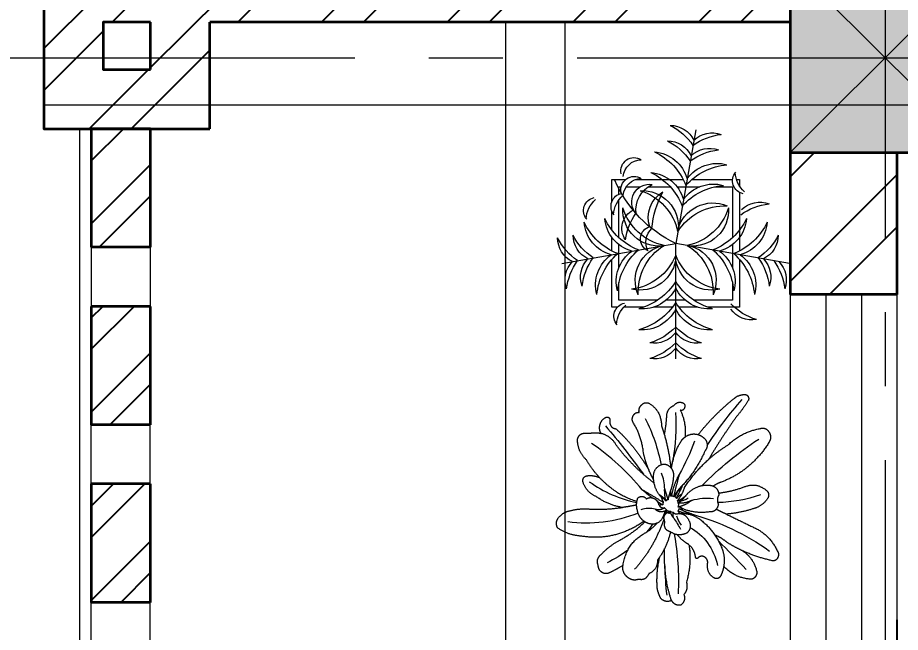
# Model space of a CAD drawing. Header units: inches. Extents: x 17146 to 31738, y -8920 to -2452.
# Drawn here: x 24514.4 to 24588.9, y -5078 to -5026.1 of the extents above; entities that cross this region are included whole.
import ezdxf

# ---------------------------------------------------------------- set-up
doc = ezdxf.new("R2010")
doc.units = ezdxf.units.IN
doc.header["$LTSCALE"] = 25
doc.header["$MEASUREMENT"] = 0
doc.header["$PDMODE"] = 3
doc.linetypes.add('CENTER', pattern=[2, 1.25, -0.25, 0.25, -0.25])
doc.layers.get('Defpoints').update_dxf_attribs({"color": 251})
doc.layers.add('A-HATCH', color=7, linetype='Continuous')
for name, color, linetype, lineweight in [('A_Grid Name', 216, 'Continuous', 5), ('Center line', 252, 'CENTER', 20), ('Column', 130, 'Continuous', 35), ('Dim-external', 151, 'Continuous', 9), ('Dim-internal', 150, 'Continuous', 9), ('Door-window', 40, 'Continuous', 15), ('Elevation3', 74, 'Continuous', 13), ('Hatch', 253, 'Continuous', 13), ('plants', 105, 'Continuous', 18), ('sill', 30, 'Continuous', 20), ('Wall-Section', 6, 'Continuous', 35)]:
    doc.layers.add(name, color=color, linetype=linetype, lineweight=lineweight)
doc.styles.add('int text 1in-8ft', font='trebuc.ttf', dxfattribs={"height": 7})
doc.dimstyles.new('dim 1in-8ft', dxfattribs={"dimtxt": 7, "dimasz": 2, "dimexe": 6, "dimexo": 6, "dimgap": 1, "dimtad": 1, "dimdec": 0, "dimzin": 0, "dimdsep": 46, "dimlunit": 4, "dimtxsty": 'int text 1in-8ft', "dimblk": 'DOT', "dimcen": 4, "dimdle": 6, "dimclrt": 7, "dimadec": 0, "dimazin": 0, "dimtfac": 1, "dimtdec": 0, "dimtofl": 0, "dimtmove": 0, "dimatfit": 3, "dimfxl": 6, "dimfxlon": 1, "dimtolj": 1, "dimtzin": 0, "dimarcsym": 0})
doc.dimstyles.new('dim 1in-8ft c-c', dxfattribs={"dimtxt": 7, "dimasz": 2, "dimexe": 6, "dimexo": 6, "dimgap": 1, "dimtad": 1, "dimdec": 0, "dimzin": 0, "dimdsep": 46, "dimlunit": 4, "dimtxsty": 'int text 1in-8ft', "dimblk": 'DOT', "dimcen": 4, "dimdle": 6, "dimclrt": 7, "dimadec": 0, "dimazin": 0, "dimtfac": 1, "dimtdec": 0, "dimtofl": 0, "dimtmove": 0, "dimatfit": 3, "dimfxl": 6, "dimfxlon": 1, "dimtolj": 1, "dimtzin": 0, "dimarcsym": 0})

# ---------------------------------------------------------------- blocks, each defined once
blk = doc.blocks.new('col')
at = {"layer": 'Hatch'}
h = blk.add_hatch(color=256, dxfattribs=at)
h.dxf.hatch_style = 1
h.paths.add_polyline_path([(-8, -8), (8, -8), (8, 8), (-8, 8)])
at = {"layer": 'Column'}
blk.add_lwpolyline([(-8, -8), (8, -8), (8, 8), (-8, 8)], close=True, dxfattribs=at)
at = {"layer": 'Dim-external'}
for p, q in [((-8, 8), (8, -8)), ((8, 8), (-8, -8))]:
    blk.add_line(p, q, dxfattribs=at)
blk = doc.blocks.new('gridd')
at = {"layer": 'Dim-external'}
blk.add_blockref('col', (2, 0), dxfattribs=at)
blk = doc.blocks.new('F2')
at = {"color": 0}
for p in [(0, 1.1629), (-1.1452, 0.2019), (1.1452, 0.2019), (0.2019, -1.1452)]:
    blk.add_line(p, (0, 0), dxfattribs=at)
for points in [[(-0.5859, 0.6429), (-0.6429, 0.6429), (-0.6429, 0.1622)], [(-0.3191, 0.6429), (-0.5209, 0.6429)], [(-0.0337, 0.6429), (-0.2219, 0.6429)], [(0.2219, 0.6429), (0.0337, 0.6429)], [(0.6429, 0.1622), (0.6429, 0.6429), (0.3191, 0.6429)], [(-0.1801, 0.5714), (-0.5714, 0.5714), (-0.5714, 0.395)], [(0.0943, 0.5714), (-0.0943, 0.5714)], [(0.5714, 0.395), (0.5714, 0.5714), (0.1801, 0.5714)], [(-0.5714, 0.243), (-0.5714, 0.0125)], [(0.5714, 0.0125), (0.5714, 0.243)], [(-0.6429, 0.0764), (-0.6429, -0.061)], [(0.6429, -0.5141), (0.6429, 0.0764)], [(-0.5714, -0.0562), (-0.5714, -0.4388)], [(0.395, -0.5714), (0.5714, -0.5714), (0.5714, -0.0562)], [(-0.6429, -0.1344), (-0.6429, -0.327)], [(-0.6429, -0.4199), (-0.6429, -0.6429), (-0.5053, -0.6429)], [(-0.5714, -0.4958), (-0.5714, -0.5714), (-0.5481, -0.5714)], [(-0.497, -0.5714), (-0.3545, -0.5714)], [(-0.2749, -0.5714), (-0.0562, -0.5714)], [(0.0125, -0.5714), (0.243, -0.5714)], [(0.613, -0.6429), (0.6429, -0.6429), (0.6429, -0.5809)], [(-0.4054, -0.6429), (0.0764, -0.6429)], [(0.1622, -0.6429), (0.5736, -0.6429)]]:
    blk.add_lwpolyline(points)
for centre, radius, start, end in [((-0.2163, 0.897), 0.2684, 36.28997, 99.62433), ((-0.434, 0.5827), 0.6041, 44.07628, 73.37936), ((0.2163, 0.897), 0.2684, 80.37567, 143.71003), ((0.434, 0.5827), 0.6041, 106.62064, 135.92372), ((-0.2163, 0.7383), 0.2684, 36.28997, 99.62433), ((-0.434, 0.4241), 0.6041, 44.07628, 73.37936), ((0.2163, 0.7383), 0.2684, 80.37567, 143.71003), ((0.434, 0.4241), 0.6041, 106.62064, 135.92372), ((-0.4883, 0.7343), 0.1338, 139.742, 258.74753), ((-0.3071, 0.8401), 0.2909, 184.61802, 228.21064), ((-0.3362, 0.5007), 0.3717, 25.24891, 95.39371), ((-0.5321, 0.2687), 0.6232, 31.37119, 75.03657), ((0.3362, 0.5007), 0.3717, 84.60629, 154.75109), ((0.5321, 0.2687), 0.6232, 104.96343, 148.62881), ((0.7702, 0.5035), 0.2684, 80.37567, 143.71003), ((0.9879, 0.1892), 0.6041, 106.62064, 135.92372), ((-0.3362, 0.2891), 0.3717, 25.24891, 95.39371), ((-0.5321, 0.0572), 0.6232, 31.37119, 75.03657), ((0.3362, 0.2891), 0.3717, 84.60629, 154.75109), ((0.5321, 0.0572), 0.6232, 104.96343, 148.62881), ((-0.8458, 0.3688), 0.2684, 160.37567, 223.71003), ((-0.4985, 0.5286), 0.6041, 186.62064, 215.92372), ((-0.4347, 0.4181), 0.3717, 164.60629, 234.75109), ((-0.1723, 0.5706), 0.6232, 184.96343, 228.6288), ((-0.2264, 0.3813), 0.3717, 164.60629, 234.75109), ((0.0361, 0.5339), 0.6232, 184.96343, 228.6288), ((-0.359, 0.1088), 0.3624, 3.42594, 103.63458), ((-0.5095, -0.0834), 0.5482, 21.66646, 83.18779), ((-0.0448, 0.3725), 0.3624, 156.36542, 256.57406), ((0.1706, 0.4873), 0.5482, 176.81221, 238.33354), ((0.359, 0.1088), 0.3624, 76.36542, 176.57406), ((0.5095, -0.0834), 0.5482, 96.81221, 158.33354), ((-0.1706, 0.4873), 0.5482, 301.66646, 3.18779), ((0.0448, 0.3725), 0.3624, 283.42594, 23.63458), ((-0.0361, 0.5339), 0.6232, 311.3712, 355.03657), ((0.2264, 0.3813), 0.3717, 305.24891, 15.39371), ((0.1723, 0.5706), 0.6232, 311.3712, 355.03657), ((0.4347, 0.4181), 0.3717, 305.24891, 15.39371), ((0.4985, 0.5286), 0.6041, 324.07628, 353.37936), ((0.8458, 0.3688), 0.2684, 316.28997, 19.62433), ((-0.6896, 0.3413), 0.2684, 160.37567, 223.71003), ((-0.3423, 0.5011), 0.6041, 186.62064, 215.92372), ((0.3423, 0.5011), 0.6041, 324.07628, 353.37936), ((0.6896, 0.3413), 0.2684, 316.28997, 19.62433), ((-0.9209, -0.0573), 0.2684, 116.28997, 179.62433), ((-0.6492, -0.3262), 0.6041, 124.07628, 153.37936), ((-0.7647, -0.0848), 0.2684, 116.28997, 179.62433), ((-0.493, -0.3538), 0.6041, 124.07628, 153.37936), ((-0.5515, -0.2442), 0.3717, 105.24891, 175.39372), ((-0.357, -0.4773), 0.6232, 111.3712, 155.03657), ((0.357, -0.4773), 0.6232, 24.96343, 68.6288), ((0.5515, -0.2442), 0.3717, 4.60628, 74.75109), ((0.493, -0.3538), 0.6041, 26.62064, 55.92372), ((0.7647, -0.0848), 0.2684, 0.37567, 63.71003), ((-0.3431, -0.2809), 0.3717, 105.24891, 175.39372), ((-0.1487, -0.5141), 0.6232, 111.3712, 155.03657), ((0.5404, -1.1341), 1.2563, 115.47721, 156.6585), ((-0.1695, -0.3347), 0.3624, 83.42594, 183.63458), ((-0.0063, -0.5162), 0.5482, 101.66646, 163.18779), ((-0.2239, -0.0436), 0.1309, 114.22575, 255.12788), ((-0.1198, -0.0137), 0.1814, 150.43977, 228.66943), ((0.0063, -0.5162), 0.5482, 16.81221, 78.33354), ((0.1695, -0.3347), 0.3624, 356.36542, 96.57406), ((0.1487, -0.5141), 0.6232, 24.96343, 68.6288), ((0.3431, -0.2809), 0.3717, 4.60628, 74.75109), ((-0.34, -0.1531), 0.2021, 144.98654, 244.40339), ((0.0708, 0.0396), 0.5814, 187.57587, 215.89417), ((-0.5162, -0.0063), 0.5482, 286.81221, 348.33354), ((-0.3347, -0.1695), 0.3624, 266.36542, 6.57406), ((0.0256, -0.2616), 0.3012, 161.44767, 239.36723), ((0.7384, -0.0575), 0.9823, 185.40074, 208.13904), ((0.3725, -0.0448), 0.3624, 193.42594, 293.63458), ((0.4873, 0.1706), 0.5482, 211.66646, 273.18779), ((-0.7943, -0.3297), 0.1338, 139.742, 258.74753), ((-0.6132, -0.2239), 0.2909, 184.61802, 228.21064), ((-0.5174, -0.3734), 0.1338, 139.742, 258.74753), ((-0.3363, -0.2676), 0.2909, 184.61802, 228.21064), ((-0.2651, -0.4174), 0.1781, 138.87442, 278.97626), ((-0.1104, -0.3319), 0.2906, 173.75364, 244.09705), ((1.0096, 0.2011), 0.6041, 234.07628, 263.37936), ((0.8498, -0.1462), 0.2684, 226.28997, 289.62433), ((-0.5141, -0.1487), 0.6232, 294.96343, 338.62881), ((-0.2809, -0.3431), 0.3717, 274.60628, 344.75109), ((0.5339, 0.0361), 0.6232, 221.3712, 265.03657), ((0.3813, -0.2264), 0.3717, 215.24891, 285.39371), ((-0.4188, -0.5424), 0.1326, 167.05774, 302.85325), ((-0.3425, -0.4677), 0.1862, 185.18449, 268.65396), ((0.7069, -0.6316), 0.1338, 101.25247, 220.258), ((0.8881, -0.7374), 0.2909, 131.78936, 175.38198), ((-0.4773, -0.357), 0.6232, 294.96343, 338.62881), ((0.5706, -0.1723), 0.6232, 221.3712, 265.03657), ((-0.4188, -0.7319), 0.1326, 167.05774, 302.85325), ((-0.3425, -0.6571), 0.1862, 185.18449, 268.65396), ((-0.2442, -0.5515), 0.3717, 274.60628, 344.75109), ((0.4181, -0.4347), 0.3717, 215.24891, 285.39371), ((-0.3538, -0.493), 0.6041, 296.62064, 325.92372), ((-0.0848, -0.7647), 0.2684, 270.37567, 333.71003), ((0.5011, -0.3423), 0.6041, 234.07628, 263.37936), ((0.3413, -0.6896), 0.2684, 226.28997, 289.62433), ((-0.3262, -0.6492), 0.6041, 296.62064, 325.92372), ((-0.0573, -0.9209), 0.2684, 270.37567, 333.71003), ((0.5286, -0.4985), 0.6041, 234.07628, 263.37936), ((0.3688, -0.8458), 0.2684, 226.28997, 289.62433)]:
    blk.add_arc(centre, radius, start, end, dxfattribs=at)
blk = doc.blocks.new('grid')
at = {"layer": 'Center line'}
for p, q in [((1, 115), (1, -388.735)), ((-175, -1), (774, -1))]:
    blk.add_line(p, q, dxfattribs=at)
blk = doc.blocks.new('Dracaena deremensis_38')
at = {"layer": 'plants'}
for points, degree in [([(0.2343, 0.6164), (0.2582, 0.6401), (0.2916, 0.644)], 2), ([(0.2916, 0.644), (0.3028, 0.645), (0.3102, 0.6365)], 2), ([(0.3102, 0.6365), (0.3175, 0.628), (0.3148, 0.617)], 2), ([(0.0656, 0.4057), (0.1376, 0.5209), (0.2343, 0.6164)], 2), ([(0.2779, 0.6163), (0.2195, 0.5351), (0.1685, 0.4489), (0.1254, 0.3586)], 3), ([(0.3148, 0.617), (0.2922, 0.5684), (0.2616, 0.5243)], 2), ([(-0.0992, 0.529), (-0.0827, 0.5564), (-0.0514, 0.5502)], 2), ([(-0.0514, 0.5502), (-0.034, 0.5455), (-0.037, 0.5278)], 2), ([(-0.2881, 0.4663), (-0.2956, 0.4884), (-0.2805, 0.5062)], 2), ([(-0.2805, 0.5062), (-0.2654, 0.524), (-0.2424, 0.5202)], 2), ([(-0.2424, 0.5202), (-0.1657, 0.4951), (-0.148, 0.4163)], 2), ([(-0.1285, 0.4676), (-0.1362, 0.509), (-0.0992, 0.529)], 2), ([(-0.0831, 0.4962), (-0.0625, 0.416), (-0.0521, 0.3337), (-0.0519, 0.2509)], 3), ([(-0.037, 0.5278), (-0.0401, 0.51), (-0.0581, 0.5114)], 2), ([(-0.0581, 0.5114), (-0.0123, 0.4547), (-0.0056, 0.383)], 2), ([(0.2616, 0.5243), (0.2001, 0.4102), (0.1477, 0.2917)], 2), ([(0.2423, 0.3787), (0.3095, 0.4577), (0.4086, 0.488)], 2), ([(0.4086, 0.488), (0.4383, 0.5012), (0.4613, 0.4783)], 2), ([(-0.3124, 0.4115), (-0.3253, 0.4276), (-0.3169, 0.4464)], 2), ([(-0.3169, 0.4464), (-0.3086, 0.4651), (-0.2881, 0.4663)], 2), ([(-0.1243, 0.3765), (-0.1227, 0.4222), (-0.1285, 0.4676)], 2), ([(0.4613, 0.4783), (0.4843, 0.4553), (0.471, 0.4256)], 2), ([(-0.4952, 0.3767), (-0.4902, 0.4035), (-0.4659, 0.4156)], 2), ([(-0.4659, 0.4156), (-0.4578, 0.4184), (-0.4509, 0.4132)], 2), ([(-0.4509, 0.4132), (-0.4441, 0.4081), (-0.4444, 0.3995)], 2), ([(-0.4444, 0.3995), (-0.4389, 0.3639), (-0.4028, 0.3655)], 2), ([(-0.2234, 0.2663), (-0.2495, 0.3502), (-0.3124, 0.4115)], 2), ([(-0.2473, 0.4412), (-0.1925, 0.376), (-0.1478, 0.3032), (-0.1145, 0.2248)], 3), ([(-0.148, 0.4163), (-0.1356, 0.3968), (-0.1243, 0.3765)], 2), ([(-0.0056, 0.383), (0.025, 0.4102), (0.0656, 0.4057)], 2), ([(0.0656, 0.4057), (0.0918, 0.4028), (0.1125, 0.3864)], 2), ([(0.1342, 0.1553), (0.2167, 0.2575), (0.309, 0.351), (0.4101, 0.4347)], 3), ([(0.471, 0.4256), (0.3953, 0.2694), (0.2409, 0.19)], 2), ([(-0.4819, 0.3299), (-0.5002, 0.35), (-0.4952, 0.3767)], 2), ([(-0.4639, 0.3713), (-0.3746, 0.3055), (-0.2882, 0.2361), (-0.2048, 0.1631)], 3), ([(-0.4028, 0.3655), (-0.2767, 0.2942), (-0.1775, 0.1886)], 2), ([(-0.1243, 0.3765), (-0.0827, 0.3017), (-0.0577, 0.2197)], 2), ([(-0.0518, 0.2148), (-0.0572, 0.2945), (-0.0209, 0.3656)], 2), ([(-0.0209, 0.3656), (-0.0143, 0.3753), (-0.0056, 0.383)], 2), ([(0.0521, 0.3699), (0.0386, 0.3094), (0.0203, 0.2501), (-0.0026, 0.1926)], 3), ([(0.1125, 0.3864), (0.1376, 0.36), (0.119, 0.3287)], 2), ([(0.1477, 0.2917), (0.191, 0.3396), (0.2423, 0.3787)], 2), ([(-0.6027, 0.2999), (-0.5937, 0.3142), (-0.577, 0.3163)], 2), ([(-0.577, 0.3163), (-0.5518, 0.32), (-0.5272, 0.3262)], 2), ([(-0.5272, 0.3262), (-0.5048, 0.3315), (-0.4819, 0.3299)], 2), ([(-0.3796, 0.2795), (-0.4205, 0.3256), (-0.4819, 0.3299)], 2), ([(0.119, 0.3287), (0.0893, 0.2268), (0.0262, 0.1415)], 2), ([(-0.6063, 0.2696), (-0.6116, 0.2856), (-0.6027, 0.2999)], 2), ([(-0.5388, 0.1868), (-0.589, 0.2148), (-0.6063, 0.2696)], 2), ([(-0.1957, 0.0855), (-0.2974, 0.1618), (-0.4081, 0.2246), (-0.5258, 0.2727)], 3), ([(-0.1356, 0.1288), (-0.2673, 0.1885), (-0.3796, 0.2795)], 2), ([(-0.1775, 0.1886), (-0.2039, 0.2254), (-0.2234, 0.2663)], 2), ([(0.0397, 0.1319), (0.0825, 0.2194), (0.1477, 0.2917)], 2), ([(-0.1451, 0.1565), (-0.1546, 0.2088), (-0.1055, 0.2294)], 2), ([(-0.1055, 0.2294), (-0.0794, 0.2355), (-0.0577, 0.2197)], 2), ([(-0.4463, 0.1088), (-0.497, 0.1425), (-0.5388, 0.1868)], 2), ([(-0.1414, 0.1437), (-0.1607, 0.1651), (-0.1775, 0.1886)], 2), ([(-0.0708, 0.108), (-0.077, 0.1351), (-0.0879, 0.1608), (-0.1033, 0.184)], 3), ([(-0.0577, 0.2197), (-0.0359, 0.204), (-0.0336, 0.1773)], 2), ([(-0.025, 0.0787), (-0.0238, 0.1376), (-0.0026, 0.1926)], 2), ([(-0.0026, 0.1926), (-0.0093, 0.1354), (-0.0137, 0.078)], 2), ([(0.2409, 0.19), (0.2188, 0.1794), (0.2002, 0.1634)], 2), ([(0.236, 0.1339), (0.3101, 0.152), (0.3777, 0.1872)], 2), ([(0.3777, 0.1872), (0.4395, 0.2193), (0.5014, 0.1874)], 2), ([(0.5014, 0.1874), (0.5248, 0.1764), (0.519, 0.1511)], 2), ([(-0.0811, 0.0638), (-0.131, 0.0978), (-0.1451, 0.1565)], 2), ([(-0.0336, 0.1773), (-0.0299, 0.1461), (-0.0347, 0.1151)], 2), ([(0.0262, 0.1415), (0.0012, 0.113), (-0.0115, 0.0773)], 2), ([(0.0262, 0.1415), (0.019, 0.1186), (0.0114, 0.0958), (0.0034, 0.0731)], 3), ([(0.0626, 0.1048), (0.1081, 0.1604), (0.1799, 0.1645)], 2), ([(0.1799, 0.1645), (0.1901, 0.1659), (0.2002, 0.1634)], 2), ([(0.2002, 0.1634), (0.2252, 0.1572), (0.236, 0.1339)], 2), ([(0.236, 0.1339), (0.2383, 0.1291), (0.2395, 0.1239)], 2), ([(0.4736, 0.1595), (0.3999, 0.1236), (0.3216, 0.0988), (0.2406, 0.0858)], 3), ([(0.519, 0.1511), (0.4941, 0.1024), (0.4428, 0.0833)], 2), ([(-0.538, 0.0757), (-0.5443, 0.0982), (-0.5228, 0.1074)], 2), ([(-0.5228, 0.1074), (-0.4847, 0.1186), (-0.4463, 0.1088)], 2), ([(-0.4463, 0.1088), (-0.3407, 0.0387), (-0.2149, 0.0234)], 2), ([(-0.0528, 0.0495), (-0.0658, 0.0775), (-0.0708, 0.108)], 2), ([(-0.0708, 0.108), (-0.0564, 0.0828), (-0.0416, 0.0578)], 2), ([(-0.0347, 0.1151), (-0.0412, 0.0868), (-0.0416, 0.0578)], 2), ([(-0.0305, 0.0777), (-0.0295, 0.094), (-0.0361, 0.109)], 2), ([(-0.006, 0.0802), (0.0022, 0.0975), (0.0104, 0.1149), (0.0186, 0.1323)], 3), ([(0.031, 0.0976), (0.0157, 0.0863), (0.0054, 0.0703)], 2), ([(0.0127, 0.0612), (0.034, 0.0936), (0.0397, 0.1319)], 2), ([(0.0145, 0.0593), (0.0293, 0.0699), (0.0432, 0.0816), (0.0562, 0.0943)], 3), ([(0.0186, 0.0489), (0.0447, 0.0736), (0.0626, 0.1048)], 2), ([(0.0916, 0.0745), (0.1296, 0.0914), (0.1703, 0.1008), (0.2119, 0.1024)], 3), ([(0.2395, 0.1239), (0.229, 0.1002), (0.2463, 0.0765)], 2), ([(-0.4485, 0.013), (-0.5071, 0.0245), (-0.538, 0.0757)], 2), ([(-0.5017, 0.0809), (-0.4106, 0.0418), (-0.3137, 0.0203), (-0.2147, 0.0171)], 3), ([(-0.2135, 0.0398), (-0.2044, 0.0513), (-0.1898, 0.0524)], 2), ([(-0.0661, 0.0405), (-0.1307, 0.0634), (-0.1957, 0.0855)], 2), ([(-0.1957, 0.0855), (-0.1644, 0.0682), (-0.1317, 0.0538)], 2), ([(-0.1898, 0.0524), (-0.1753, 0.0535), (-0.1646, 0.0436)], 2), ([(-0.1646, 0.0436), (-0.1464, 0.0575), (-0.1241, 0.0528)], 2), ([(-0.1241, 0.0528), (-0.1018, 0.0481), (-0.0908, 0.028)], 2), ([(-0.0546, 0.0551), (-0.0683, 0.0619), (-0.0817, 0.0691), (-0.0949, 0.0767)], 3), ([(-0.0811, 0.0638), (-0.0755, 0.0513), (-0.0657, 0.0417)], 2), ([(-0.0528, 0.0495), (-0.0651, 0.0603), (-0.0811, 0.0638)], 2), ([(-0.0416, 0.0578), (-0.0494, 0.0566), (-0.0528, 0.0495)], 2), ([(-0.0115, 0.0773), (-0.021, 0.0802), (-0.0305, 0.0777)], 2), ([(0.0054, 0.0703), (0, 0.079), (-0.01, 0.0815)], 2), ([(0.0195, 0.0498), (0.0176, 0.0563), (0.0127, 0.0612)], 2), ([(0.0916, 0.0745), (0.0584, 0.0523), (0.0186, 0.0489)], 2), ([(0.0186, 0.0489), (0.0221, 0.0432), (0.0227, 0.0365), (0.0202, 0.0304)], 3), ([(0.02, 0.0303), (0.0608, 0.0444), (0.0916, 0.0745)], 2), ([(0.0217, 0.0594), (0.0396, 0.0634), (0.056, 0.0718), (0.0696, 0.084)], 3), ([(0.2463, 0.0765), (0.2424, 0.0355), (0.2014, 0.032)], 2), ([(0.2371, 0.0522), (0.2686, 0.0439), (0.3, 0.0357)], 2), ([(0.4428, 0.0833), (0.3738, 0.0524), (0.3, 0.0357)], 2), ([(-0.2911, -0.0192), (-0.3731, -0.0193), (-0.4485, 0.013)], 2), ([(-0.2131, 0.0052), (-0.2517, -0.0083), (-0.2911, -0.0192)], 2), ([(-0.2042, -0.0198), (-0.2191, 0.0084), (-0.2135, 0.0398)], 2), ([(-0.1043, -0.0005), (-0.1319, 0.0017), (-0.1593, -0.0031), (-0.1846, -0.0146)], 3), ([(-0.0527, 0.015), (-0.0751, -0.0039), (-0.1043, -0.0005)], 2), ([(-0.1043, -0.0005), (-0.0702, -0.0172), (-0.0402, 0.0061)], 2), ([(-0.101, 0.041), (-0.0892, 0.0364), (-0.0773, 0.032), (-0.0653, 0.028)], 3), ([(-0.0908, 0.028), (-0.0765, 0.0078), (-0.0527, 0.015)], 2), ([(-0.0653, 0.028), (-0.076, 0.0271), (-0.0857, 0.0223)], 2), ([(-0.0657, 0.0417), (-0.0682, 0.0348), (-0.0653, 0.028)], 2), ([(-0.0527, 0.015), (-0.0493, 0.0111), (-0.045, 0.0081), (-0.0402, 0.0061)], 3), ([(-0.0402, 0.0061), (-0.0501, -0.0048), (-0.0504, -0.0194)], 2), ([(-0.0498, -0.0132), (-0.0419, -0.0059), (-0.0377, 0.0041)], 2), ([(-0.0377, 0.0041), (-0.0382, -0.0011), (-0.0388, -0.0063), (-0.0396, -0.0115)], 3), ([(-0.0377, 0.0041), (-0.0315, 0.0016), (-0.0249, 0.0024)], 2), ([(-0.0249, 0.0024), (-0.0259, -0.0006), (-0.0269, -0.0037), (-0.028, -0.0067)], 3), ([(-0.0249, 0.0024), (-0.0252, -0.003), (-0.0232, -0.0081)], 2), ([(-0.0217, -0.009), (-0.0188, -0.0028), (-0.0212, 0.0036)], 2), ([(-0.0212, 0.0036), (-0.0147, 0.0002), (-0.0073, -0.001), (0, 0)], 3), ([(-0.0212, 0.0036), (-0.0104, -0.0159), (0.0081, -0.0286)], 2), ([(0, 0), (0.0099, -0.0084), (0.0222, -0.0043)], 2), ([(0.0081, -0.0286), (-0.0004, -0.0155), (0, 0)], 2), ([(0.0518, 0.0245), (0.0366, 0.0312), (0.02, 0.0303)], 2), ([(0.0276, 0.0228), (0.0281, 0.0166), (0.0252, 0.0111)], 2), ([(0.0382, -0.0011), (0.032, 0.0053), (0.0252, 0.0111)], 2), ([(0.0252, 0.0111), (0.0639, 0.0027), (0.1033, 0.0068)], 2), ([(0.0276, 0.0228), (0.0352, 0.0229), (0.0427, 0.0237), (0.0502, 0.0252)], 3), ([(0.1033, 0.0068), (0.0649, 0.0123), (0.0276, 0.0228)], 2), ([(0.0355, -0.0018), (0.0978, 0.0133), (0.1565, -0.0123)], 2), ([(0.2014, 0.032), (0.1274, 0.0113), (0.0518, 0.0245)], 2), ([(0.1033, 0.0068), (0.2674, -0.0071), (0.4274, -0.0468), (0.579, -0.1112)], 3), ([(0.3, 0.0357), (0.3916, 0.0118), (0.4832, -0.0115)], 2), ([(-0.1967, -0.0344), (-0.3166, -0.0979), (-0.4482, -0.1325), (-0.5838, -0.1361)], 3), ([(-0.4633, -0.0541), (-0.376, -0.0428), (-0.2911, -0.0192)], 2), ([(-0.156, -0.0693), (-0.1902, -0.0543), (-0.2042, -0.0198)], 2), ([(-0.0504, -0.0194), (-0.0641, -0.0823), (-0.1281, -0.0765)], 2), ([(-0.0452, -0.0402), (-0.0474, -0.0493), (-0.0501, -0.0583)], 2), ([(-0.0382, -0.0534), (-0.0555, -0.0334), (-0.04, -0.0119)], 2), ([(-0.04, -0.0119), (-0.0323, -0.0017), (-0.0217, -0.009)], 2), ([(0.0081, -0.0286), (0.0248, -0.0445), (0.041, -0.061), (0.0567, -0.0779)], 3), ([(0.0219, -0.0156), (0.0311, -0.0315), (0.043, -0.0455), (0.0573, -0.0571)], 3), ([(0.0222, -0.0043), (0.0691, 0.0097), (0.0975, -0.0302)], 2), ([(0.0975, -0.0302), (0.1224, -0.0617), (0.0956, -0.0915)], 2), ([(0.1565, -0.0123), (0.2482, -0.0537), (0.3063, -0.1358)], 2), ([(0.4832, -0.0115), (0.5696, -0.0366), (0.6251, -0.1073)], 2), ([(-0.6412, -0.1254), (-0.6191, -0.0893), (-0.5782, -0.0781)], 2), ([(-0.5782, -0.0781), (-0.5229, -0.0559), (-0.4633, -0.0541)], 2), ([(-0.156, -0.0693), (-0.3033, -0.196), (-0.4976, -0.1958)], 2), ([(-0.2734, -0.1828), (-0.2044, -0.1355), (-0.1507, -0.0714)], 2), ([(-0.0501, -0.0583), (-0.0789, -0.1986), (-0.1627, -0.3149)], 2), ([(-0.1507, -0.0714), (-0.1533, -0.0703), (-0.156, -0.0693)], 2), ([(-0.1507, -0.0714), (-0.1534, -0.0704), (-0.156, -0.0693)], 2), ([(-0.1281, -0.0765), (-0.1397, -0.0754), (-0.1507, -0.0714)], 2), ([(-0.146, -0.1314), (-0.1048, -0.1044), (-0.0785, -0.0627)], 2), ([(-0.1038, -0.0746), (-0.1125, -0.0906), (-0.1219, -0.1062), (-0.132, -0.1214)], 3), ([(-0.0436, -0.0449), (-0.0457, -0.0494), (-0.0478, -0.0538), (-0.0501, -0.0583)], 3), ([(0.0028, -0.0991), (-0.0404, -0.0966), (-0.0382, -0.0534)], 2), ([(0.1077, -0.0612), (0.1934, -0.0864), (0.2617, -0.1452), (0.2994, -0.226)], 3), ([(0.3294, -0.1033), (0.2946, -0.0849), (0.2557, -0.0781)], 2), ([(-0.6348, -0.1756), (-0.656, -0.1528), (-0.6412, -0.1254)], 2), ([(-0.2318, -0.305), (-0.2339, -0.196), (-0.146, -0.1314)], 2), ([(0.0028, -0.0991), (-0.0016, -0.1694), (-0.0334, -0.2323)], 2), ([(0.0956, -0.0915), (0.0511, -0.1192), (0.0028, -0.0991)], 2), ([(0.0253, -0.1056), (0.0641, -0.2001), (0.091, -0.2988), (0.1054, -0.4)], 3), ([(0.111, -0.1443), (0.0729, -0.132), (0.0418, -0.1069)], 2), ([(0.2809, -0.1038), (0.3433, -0.1415), (0.4044, -0.1812), (0.4641, -0.2229)], 3), ([(0.4269, -0.1326), (0.3773, -0.1207), (0.3294, -0.1033)], 2), ([(0.6087, -0.1566), (0.5166, -0.154), (0.4269, -0.1326)], 2), ([(0.4269, -0.1326), (0.4946, -0.1578), (0.5261, -0.2228)], 2), ([(0.6251, -0.1073), (0.6362, -0.1204), (0.6308, -0.1366)], 2), ([(-0.4976, -0.1958), (-0.5686, -0.2023), (-0.6348, -0.1756)], 2), ([(0.1194, -0.1481), (0.1153, -0.146), (0.111, -0.1443)], 2), ([(0.1691, -0.2056), (0.1559, -0.1667), (0.1194, -0.1481)], 2), ([(0.1194, -0.1481), (0.1536, -0.2387), (0.1407, -0.3346)], 2), ([(0.3063, -0.1358), (0.3353, -0.1763), (0.3353, -0.226)], 2), ([(0.6308, -0.1366), (0.6254, -0.1528), (0.6087, -0.1566)], 2), ([(-0.3635, -0.2678), (-0.3256, -0.2176), (-0.2734, -0.1828)], 2), ([(0.0678, -0.4284), (0.0033, -0.3153), (-0.0142, -0.1864)], 2), ([(0.1745, -0.2098), (0.1706, -0.2093), (0.1691, -0.2056)], 2), ([(0.1808, -0.2071), (0.1785, -0.2103), (0.1745, -0.2098)], 2), ([(0.2191, -0.1956), (0.1959, -0.1876), (0.1808, -0.2071)], 2), ([(0.2422, -0.2282), (0.2424, -0.2037), (0.2191, -0.1956)], 2), ([(-0.2169, -0.2232), (-0.2495, -0.2547), (-0.2854, -0.2824), (-0.324, -0.3059)], 3), ([(-0.0431, -0.25), (-0.0334, -0.3003), (-0.0785, -0.3244)], 2), ([(-0.0334, -0.2323), (-0.038, -0.2413), (-0.0431, -0.25)], 2), ([(-0.0158, -0.3947), (-0.0397, -0.3152), (-0.0334, -0.2323)], 2), ([(0.293, -0.291), (0.247, -0.2763), (0.2422, -0.2282)], 2), ([(0.3353, -0.226), (0.3353, -0.2499), (0.3281, -0.2726)], 2), ([(0.5022, -0.2661), (0.4119, -0.2747), (0.3353, -0.226)], 2), ([(0.5235, -0.2495), (0.5164, -0.2623), (0.5022, -0.2661)], 2), ([(0.5261, -0.2228), (0.5305, -0.2367), (0.5235, -0.2495)], 2), ([(-0.3711, -0.3272), (-0.3928, -0.2942), (-0.3635, -0.2678)], 2), ([(-0.2318, -0.305), (-0.2675, -0.3335), (-0.3069, -0.3567)], 2), ([(-0.2309, -0.3199), (-0.2316, -0.3125), (-0.2318, -0.305)], 2), ([(0.0034, -0.273), (0.0135, -0.3214), (0.0266, -0.3692), (0.0425, -0.4161)], 3), ([(0.3281, -0.2726), (0.3193, -0.2983), (0.293, -0.291)], 2), ([(-0.346, -0.357), (-0.3655, -0.348), (-0.3711, -0.3272)], 2), ([(-0.1899, -0.3631), (-0.22, -0.3506), (-0.2309, -0.3199)], 2), ([(-0.0785, -0.3244), (-0.0893, -0.3641), (-0.1304, -0.3615)], 2), ([(0.1407, -0.3346), (0.1577, -0.3673), (0.139, -0.399)], 2), ([(-0.3069, -0.3567), (-0.3264, -0.366), (-0.346, -0.357)], 2), ([(-0.1304, -0.3615), (-0.1598, -0.3755), (-0.1899, -0.3631)], 2), ([(0.0118, -0.4374), (-0.0043, -0.4175), (-0.0158, -0.3947)], 2), ([(0.0751, -0.4387), (0.0431, -0.4565), (0.0118, -0.4374)], 2), ([(0.0751, -0.4387), (0.0708, -0.434), (0.0678, -0.4284)], 2), ([(0.1305, -0.4536), (0.0981, -0.4637), (0.0751, -0.4387)], 2), ([(0.139, -0.399), (0.157, -0.4298), (0.1305, -0.4536)], 2)]:
    blk.add_open_spline(points, degree=degree, dxfattribs=at)
blk = doc.blocks.new('_Dot')
at = {"color": 0, "linetype": 'ByBlock', "lineweight": -2}
blk.add_line((-0.5, 0), (-1, 0), dxfattribs=at)
at = {"color": 0, "linetype": 'ByBlock', "const_width": 0.5}
blk.add_lwpolyline([(-0.25, 0, 1), (0.25, 0, 1)], format="xyb", close=True, dxfattribs=at)
blk = doc.blocks.new('*D221')
at = {"layer": 'Defpoints', "color": 0, "transparency": 16777216}
for p in [(24516.582, -5021.48), (24495.582, -5035.48), (24516.582, -5035.48)]:
    blk.add_point(p, dxfattribs=at)
at = {"layer": 'Dim-external', "color": 0, "lineweight": -2, "transparency": 16777216}
for p, q in [((24484.568, -5025.175), (24484.568, -5006.144)), ((24501.582, -5021.48), (24489.582, -5021.48)), ((24495.582, -5023.48), (24495.582, -5033.48)), ((24495.582, -5028.48), (24484.568, -5025.175)), ((24501.582, -5035.48), (24489.582, -5035.48))]:
    blk.add_line(p, q, dxfattribs=at)
at = {"layer": 'Dim-external', "color": 0, "lineweight": -2, "transparency": 16777216, "xscale": 2, "yscale": 2, "zscale": 2}
for p, rotation in [((24495.582, -5021.48), 90), ((24495.582, -5035.48), 270)]:
    blk.add_blockref('_Dot', p, dxfattribs=dict(at, rotation=rotation))
at = {"layer": 'Dim-external', "color": 7, "transparency": 16777216, "insert": (24480.054, -5015.66), "char_height": 7, "attachment_point": 5, "rotation": 90, "style": 'int text 1in-8ft'}
blk.add_mtext('\\A1;1\'-2"', dxfattribs=at)
blk = doc.blocks.new('*D222')
at = {"layer": 'Defpoints', "color": 0, "transparency": 16777216}
for p in [(24516.582, -5035.48), (24495.582, -5105.48), (24529.582, -5105.48)]:
    blk.add_point(p, dxfattribs=at)
at = {"layer": 'Dim-external', "color": 0, "lineweight": -2, "transparency": 16777216}
for p, q in [((24501.582, -5035.48), (24489.582, -5035.48)), ((24495.582, -5037.48), (24495.582, -5103.48)), ((24501.582, -5105.48), (24489.582, -5105.48))]:
    blk.add_line(p, q, dxfattribs=at)
at = {"layer": 'Dim-external', "color": 0, "lineweight": -2, "transparency": 16777216, "xscale": 2, "yscale": 2, "zscale": 2}
for p, rotation in [((24495.582, -5035.48), 90), ((24495.582, -5105.48), 270)]:
    blk.add_blockref('_Dot', p, dxfattribs=dict(at, rotation=rotation))
at = {"layer": 'Dim-external', "color": 7, "transparency": 16777216, "insert": (24491.021, -5070.48), "char_height": 7, "attachment_point": 5, "rotation": 90, "style": 'int text 1in-8ft'}
blk.add_mtext('\\A1;5\'-10"', dxfattribs=at)
blk = doc.blocks.new('*D227')
at = {"layer": 'Defpoints', "color": 0, "transparency": 16777216}
for p in [(24587.582, -5029.48), (24465.582, -5179.48), (24587.582, -5179.48)]:
    blk.add_point(p, dxfattribs=at)
at = {"layer": 'Dim-external', "color": 0, "lineweight": -2, "transparency": 16777216}
for p, q in [((24471.582, -5029.48), (24459.582, -5029.48)), ((24465.582, -5031.48), (24465.582, -5177.48)), ((24471.582, -5179.48), (24459.582, -5179.48))]:
    blk.add_line(p, q, dxfattribs=at)
at = {"layer": 'Dim-external', "color": 0, "lineweight": -2, "transparency": 16777216, "xscale": 2, "yscale": 2, "zscale": 2}
for p, rotation in [((24465.582, -5029.48), 90), ((24465.582, -5179.48), 270)]:
    blk.add_blockref('_Dot', p, dxfattribs=dict(at, rotation=rotation))
at = {"layer": 'Dim-external', "color": 7, "transparency": 16777216, "insert": (24461.009, -5104.48), "char_height": 7, "attachment_point": 5, "rotation": 90, "style": 'int text 1in-8ft'}
blk.add_mtext('\\A1;12\'-6"c/c', dxfattribs=at)
blk = doc.blocks.new('*D229')
at = {"layer": 'Defpoints', "color": 0, "transparency": 16777216}
for p in [(24516.582, -5021.48), (24447.582, -5303.217), (24516.582, -5303.217)]:
    blk.add_point(p, dxfattribs=at)
at = {"layer": 'Dim-external', "color": 0, "lineweight": -2, "transparency": 16777216}
for p, q in [((24453.582, -5021.48), (24441.582, -5021.48)), ((24447.582, -5023.48), (24447.582, -5301.217)), ((24453.582, -5303.217), (24441.582, -5303.217))]:
    blk.add_line(p, q, dxfattribs=at)
at = {"layer": 'Dim-external', "color": 0, "lineweight": -2, "transparency": 16777216, "xscale": 2, "yscale": 2, "zscale": 2}
for p, rotation in [((24447.582, -5021.48), 90), ((24447.582, -5303.217), 270)]:
    blk.add_blockref('_Dot', p, dxfattribs=dict(at, rotation=rotation))
at = {"layer": 'Dim-external', "color": 7, "transparency": 16777216, "insert": (24443.009, -5162.348), "char_height": 7, "attachment_point": 5, "rotation": 90, "style": 'int text 1in-8ft'}
blk.add_mtext('\\A1;23\'-6"', dxfattribs=at)
blk = doc.blocks.new('*D418')
at = {"layer": 'Defpoints', "color": 0, "transparency": 16777216}
for p in [(24588.582, -5035.48), (24756.582, -5035.48), (24756.582, -5082.965)]:
    blk.add_point(p, dxfattribs=at)
at = {"layer": 'Dim-internal', "color": 0, "lineweight": -2, "transparency": 16777216}
for p, q in [((24588.582, -5076.965), (24588.582, -5088.965)), ((24756.582, -5076.965), (24756.582, -5088.965)), ((24590.582, -5082.965), (24754.582, -5082.965))]:
    blk.add_line(p, q, dxfattribs=at)
at = {"layer": 'Dim-internal', "color": 0, "lineweight": -2, "transparency": 16777216, "xscale": 2, "yscale": 2, "zscale": 2, "rotation": 180}
blk.add_blockref('_Dot', (24588.582, -5082.965), dxfattribs=at)
at = {"layer": 'Dim-internal', "color": 0, "lineweight": -2, "transparency": 16777216, "xscale": 2, "yscale": 2, "zscale": 2}
blk.add_blockref('_Dot', (24756.582, -5082.965), dxfattribs=at)
at = {"layer": 'Dim-internal', "color": 7, "transparency": 16777216, "insert": (24705.744, -5078.465), "char_height": 7, "attachment_point": 5, "style": 'int text 1in-8ft'}
blk.add_mtext("\\A1;14'", dxfattribs=at)
blk = doc.blocks.new('BP1')
at = {"layer": 'A_Grid Name'}
for p, q in [((30, 0), (30, -286.819)), ((614, -12), (-33, -12))]:
    blk.add_line(p, q, dxfattribs=at)

msp = doc.modelspace()

# ---------------------------------------------------------------- hatches: boundary and pattern name
at = {"layer": 'A-HATCH'}
h = msp.add_hatch(dxfattribs=at)
h.set_pattern_fill('ANSI32', color=256, scale=20)
h.set_pattern_definition([(45, (25302.709, -5239.595), (-5.3033, 5.3033), []), (45, (25306.2445, -5239.595), (-5.3033, 5.3033), [])])
h.paths.add_polyline_path([(24747.582, -5021.48), (24593.582, -5021.48), (24593.582, -5026.48), (24747.582, -5026.48)])
h.paths.add_polyline_path([(24530.582, -5035.48), (24530.582, -5030.48), (24530.582, -5026.48), (24525.582, -5026.48), (24525.582, -5030.48), (24521.582, -5030.48), (24521.582, -5026.48), (24579.582, -5026.48), (24579.582, -5021.48), (24516.582, -5021.48), (24516.582, -5035.48)])
h = msp.add_hatch(dxfattribs=at)
h.set_pattern_fill('ANSI32', color=256, scale=15)
h.set_pattern_definition([(45, (23552.853, -5239.595), (-3.977476, 3.977476), []), (45, (23555.5046, -5239.595), (-3.977476, 3.977476), [])])
h.paths.add_polyline_path([(24520.582, -5045.48), (24525.582, -5045.48), (24525.582, -5035.48), (24520.582, -5035.48)])
h.paths.add_polyline_path([(24520.582, -5060.48), (24525.582, -5060.48), (24525.582, -5050.48), (24520.582, -5050.48)])
h.paths.add_polyline_path([(24520.582, -5075.48), (24525.582, -5075.48), (24525.582, -5065.48), (24520.582, -5065.48)])
h.paths.add_polyline_path([(24529.582, -5095.48), (24520.582, -5095.48), (24520.582, -5105.48), (24529.582, -5105.48)])
h.paths.add_polyline_path([(24520.582, -5090.48), (24525.582, -5090.48), (24525.582, -5080.48), (24520.582, -5080.48)])
h = msp.add_hatch(dxfattribs=at)
h.set_pattern_fill('ANSI32', color=256, scale=25, style=0)
h.set_pattern_definition([(45, (21802.997, -5239.595), (-6.629126, 6.629126), []), (45, (21807.416, -5239.595), (-6.629126, 6.629126), [])])
h.paths.add_polyline_path([(24588.582, -5037.48), (24579.582, -5037.48), (24579.582, -5049.48), (24588.582, -5049.48)])

# ---------------------------------------------------------------- linework, layer by layer
at = {"layer": 'Door-window'}
for p, q in [((24582.582, -5049.48), (24582.582, -5121.48)), ((24585.582, -5049.48), (24585.582, -5121.48))]:
    msp.add_line(p, q, dxfattribs=at)
at = {"layer": 'Elevation3'}
msp.add_lwpolyline([(24519.582, -5035.48), (24519.582, -5149.48, 0.045419), (24520.174, -5155.98, 0.045419)], format="xyb", dxfattribs=at)
at = {"layer": 'sill'}
for p, q in [((24555.582, -5126.48), (24555.582, -5026.48)), ((24560.582, -5126.48), (24560.582, -5026.48)), ((24520.582, -5045.471), (24520.573, -5050.471)), ((24525.563, -5045.48), (24525.554, -5050.48)), ((24579.582, -5049.48), (24579.582, -5121.48)), ((24588.582, -5049.48), (24588.582, -5121.48)), ((24520.558, -5060.47), (24520.549, -5065.47)), ((24525.539, -5060.48), (24525.53, -5065.48)), ((24520.558, -5075.47), (24520.549, -5080.47)), ((24525.539, -5075.48), (24525.53, -5080.48))]:
    msp.add_line(p, q, dxfattribs=at)
at = {"layer": 'Wall-Section'}
for p, q in [((24525.582, -5030.48), (24525.582, -5026.48)), ((24530.582, -5035.48), (24530.582, -5026.48)), ((24525.582, -5035.48), (24525.582, -5035.48)), ((24579.582, -5035.48), (24579.582, -5049.48)), ((24588.582, -5037.48), (24588.582, -5049.48)), ((24525.582, -5045.48), (24520.582, -5045.48)), ((24588.582, -5049.48), (24579.582, -5049.48)), ((24525.582, -5050.48), (24520.582, -5050.48)), ((24525.582, -5060.48), (24520.582, -5060.48)), ((24525.582, -5065.48), (24520.582, -5065.48)), ((24525.582, -5075.48), (24520.582, -5075.48))]:
    msp.add_line(p, q, dxfattribs=at)
for points in [[(24579.582, -5021.48), (24516.582, -5021.48), (24516.582, -5035.48), (24530.582, -5035.48)], [(24525.582, -5026.48), (24521.582, -5026.48), (24521.582, -5030.48), (24525.582, -5030.48)], [(24579.582, -5026.48), (24530.582, -5026.48)], [(24525.582, -5045.48), (24525.582, -5035.48), (24520.582, -5035.48), (24520.582, -5045.48)], [(24520.582, -5050.48), (24520.582, -5060.48)], [(24525.582, -5060.48), (24525.582, -5050.48)], [(24520.582, -5065.48), (24520.582, -5075.48)], [(24525.582, -5075.48), (24525.582, -5065.48)]]:
    msp.add_lwpolyline(points, dxfattribs=at)

# ---------------------------------------------------------------- block references
at = {"layer": 'A_Grid Name'}
msp.add_blockref('BP1', (24549.582, -5021.48), dxfattribs=at)
at = {"layer": 'Column'}
for name, p in [('grid', (24586.582, -5028.48)), ('gridd', (24585.582, -5029.48))]:
    msp.add_blockref(name, p, dxfattribs=at)
at = {"layer": 'plants'}
for name, p, xscale, yscale, zscale, rotation in [('F2', (24569.909, -5045.159), -8.379762038667739, 8.379762038667739, 8.379762038667739, 180), ('Dracaena deremensis_38', (24569.708, -5067.871), 14.79689686942934, 16.8034679133183, 14.79689686942934, 350.3447531474907)]:
    msp.add_blockref(name, p, dxfattribs=dict(at, xscale=xscale, yscale=yscale, zscale=zscale, rotation=rotation))

# ---------------------------------------------------------------- dimensions: what is measured, and where the dimension line sits
at = {"layer": 'Dim-external'}
for base, p1, p2, dimstyle, override, picture, middle in [((24495.582, -5035.48), (24516.582, -5021.48), (24516.582, -5035.48), 'dim 1in-8ft', {"dimtmove": 1}, '*D221', (24480.054, -5024.175)), ((24465.582, -5179.48), (24587.582, -5029.48), (24587.582, -5179.48), 'dim 1in-8ft c-c', {"dimpost": 'c/c'}, '*D227', (24461.009, -5104.48)), ((24495.582, -5105.48), (24516.582, -5035.48), (24529.582, -5105.48), 'dim 1in-8ft', {"dimtmove": 1}, '*D222', (24491.021, -5070.48))]:
    dim = msp.add_linear_dim(base=base, p1=p1, p2=p2, angle=90, dimstyle=dimstyle, override=override, dxfattribs=at)
    dim.commit()
    dim.dimension.update_dxf_attribs({"geometry": picture, "text_midpoint": middle})
dim = msp.add_linear_dim(base=(24447.582, -5303.217), p1=(24516.582, -5021.48), p2=(24516.582, -5303.217), angle=90, dimstyle='dim 1in-8ft', dxfattribs=at)
dim.commit()
dim.dimension.update_dxf_attribs({"geometry": '*D229', "text_midpoint": (24443.009, -5162.348)})
at = {"layer": 'Dim-internal'}
dim = msp.add_linear_dim(base=(24756.582, -5082.965), p1=(24588.582, -5035.48), p2=(24756.582, -5035.48), dimstyle='dim 1in-8ft', dxfattribs=at)
dim.commit()
dim.dimension.update_dxf_attribs({"geometry": '*D418', "text_midpoint": (24705.744, -5082.965), "dimtype": 160})

doc.saveas('drawing.dxf')
